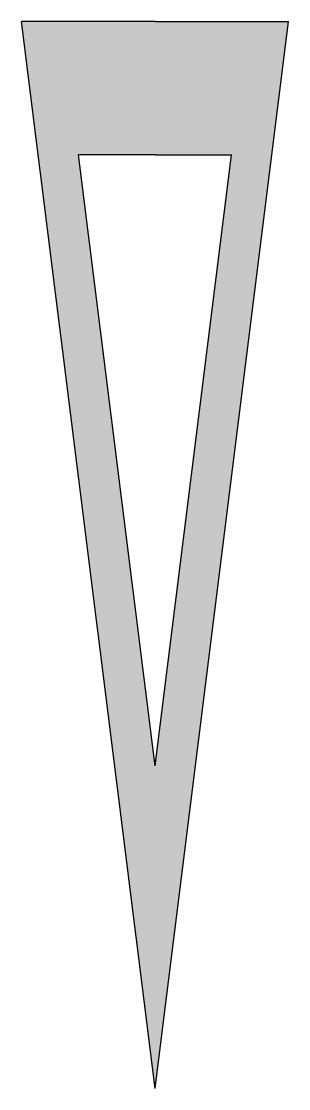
# Model space of a CAD drawing. Header units: metres. Extents: x -0.5 to 0.5, y 0 to 4.
import ezdxf

# ---------------------------------------------------------------- set-up
doc = ezdxf.new("R2010")
doc.units = ezdxf.units.M
doc.header["$LTSCALE"] = 0.2

msp = doc.modelspace()

# ---------------------------------------------------------------- hatches: boundary and pattern name
at = {"true_color": 0xfaf528}
h = msp.add_hatch(color=2, dxfattribs=at)
h.paths.add_polyline_path([(0.5, 4), (0, 4), (-0.5, 4), (0, 0)])
h.paths.add_polyline_path([(0.2863, 3.5), (0, 1.2093), (-0.2863, 3.5), (0, 3.5)], flags=16)

# ---------------------------------------------------------------- linework, layer by layer
at = {"color": 2, "true_color": 0xfaf528}
for p, q in [((0, 0), (-0.5, 4)), ((0, 4), (-0.5, 4)), ((0, 0), (0.5, 4)), ((0, 4), (0.5, 4)), ((0, 1.2093), (-0.2863, 3.5)), ((0, 3.5), (-0.2863, 3.5)), ((0, 1.2093), (0.2863, 3.5)), ((0, 3.5), (0.2863, 3.5))]:
    msp.add_line(p, q, dxfattribs=at)

doc.saveas('drawing.dxf')
